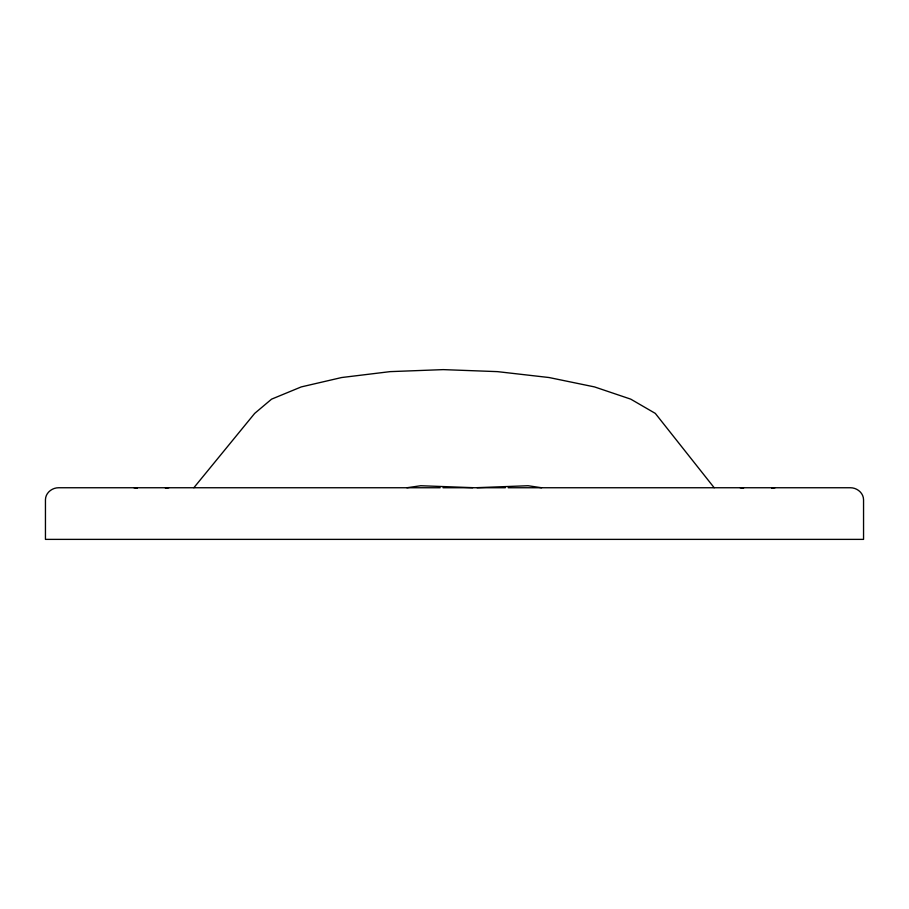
<?xml version="1.0" encoding="UTF-8"?>
<svg xmlns="http://www.w3.org/2000/svg" width="909" height="909" viewBox="0 0 909 909"><rect width="100%" height="100%" fill="white"/><g stroke="black" fill="none" stroke-linecap="round" stroke-linejoin="round"><path stroke-width="1.36" d="M193.844 487.747L254.679 413.402L271.575 399.153L301.243 386.916L341.67 377.53L390.109 371.633L443.24 369.622L497.462 371.633L549.059 377.53L594.531 386.916L630.766 399.153L655.309 413.402L714.19 487.747M406.902 487.747L420.731 485.736L474.952 487.747L528.084 485.736L541.571 487.747M165.427 488.156L168.847 487.747M775.036 487.747L771.627 488.156M440.172 487.747L58.676 487.747C52.052 487.667 45.495 492.871 45.45 499.757L45.45 539.378L863.55 539.378L863.55 499.757C863.505 492.871 856.948 487.667 850.324 487.747L508.176 487.747M443.001 487.747L472.782 487.747M477.032 487.747L505.359 487.747M137.373 488.156L133.964 487.747M740.153 487.747L743.573 488.156"/></g></svg>
